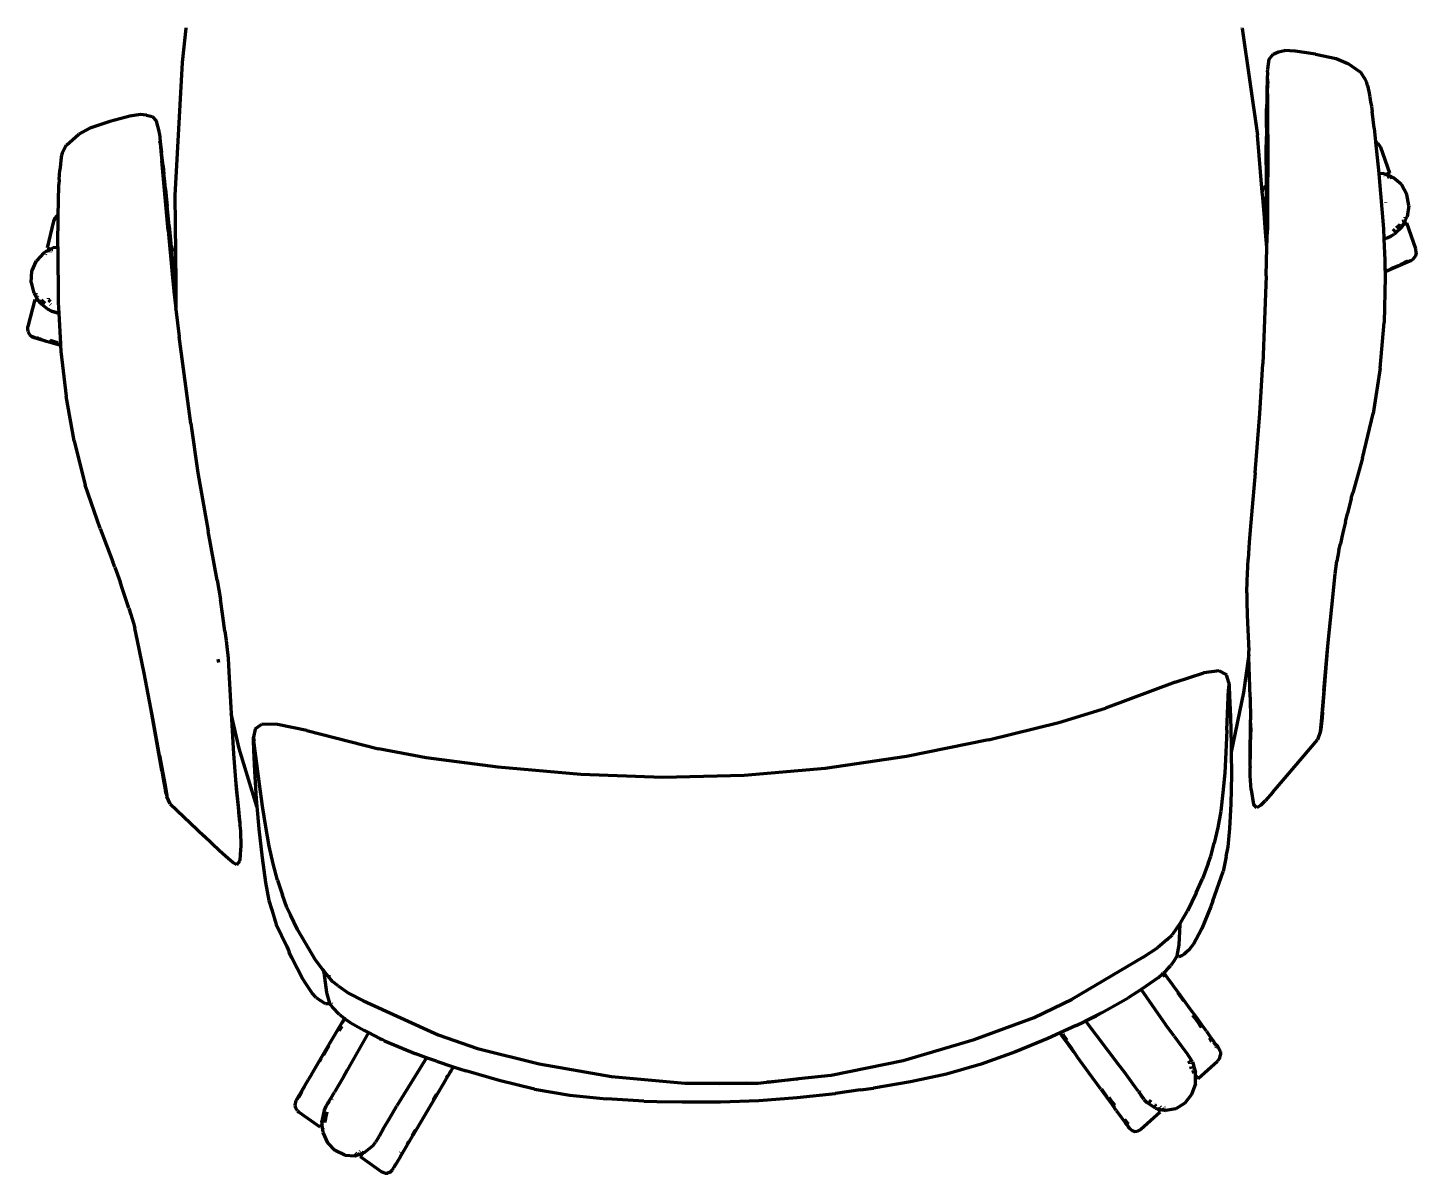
# Model space of a CAD drawing. Header units: millimetres. Extents: x 4307 to 31003, y 2809 to 20009.
# Drawn here: x 9818 to 10451, y 7918 to 8440 of the extents above; entities that cross this region are included whole.
import ezdxf

# ---------------------------------------------------------------- set-up
doc = ezdxf.new("R2010")
doc.units = ezdxf.units.MM
doc.layers.add('ProfileEdges', color=7, linetype='Continuous')

msp = doc.modelspace()

# ---------------------------------------------------------------- linework, layer by layer
at = {"layer": 'ProfileEdges', "lineweight": 211}
for p, q in [((9890.43, 8439.77), (9888.75, 8424.23)), ((9890.47, 8440.11), (9890.45, 8439.92)), ((10371.88, 8440.11), (10371.91, 8439.92)), ((10371.93, 8439.77), (10379.04, 8391.21)), ((10383.62, 8421.19), (10384.35, 8425.81)), ((10384.35, 8425.81), (10386.15, 8428.14)), ((10386.15, 8428.14), (10388.58, 8429.12)), ((10388.58, 8429.12), (10391.24, 8429.71)), ((10396.17, 8429.5), (10391.24, 8429.71)), ((10405.44, 8428.11), (10396.17, 8429.5)), ((10405.44, 8428.11), (10414.82, 8426.06)), ((10414.82, 8426.06), (10420.1, 8423.86)), ((9888.75, 8424.23), (9885.47, 8363.68)), ((10383.57, 8420.02), (10383.46, 8416.5)), ((10383.57, 8420.02), (10383.62, 8421.19)), ((10420.22, 8423.79), (10420.1, 8423.86)), ((10426.1, 8419.66), (10420.22, 8423.79)), ((10428.08, 8416.62), (10426.1, 8419.66)), ((10383.46, 8416.5), (10383.31, 8411.34)), ((10383.59, 8416.63), (10383.61, 8416.42)), ((10383.61, 8416.42), (10383.63, 8414.91)), ((10383.67, 8416.1), (10383.61, 8416.42)), ((10383.61, 8409.94), (10383.63, 8414.91)), ((10428.65, 8415.7), (10428.08, 8416.62)), ((10429.15, 8413.85), (10428.65, 8415.7)), ((10429.15, 8413.85), (10429.73, 8411.02)), ((10383.31, 8411.34), (10383.19, 8405.22)), ((10383.61, 8409.94), (10383.59, 8407.55)), ((10383.59, 8407.55), (10383.63, 8375.68)), ((10429.73, 8411.02), (10430.15, 8408.59)), ((10430.15, 8408.59), (10430.37, 8407.29)), ((10430.37, 8407.29), (10430.53, 8406.39)), ((10430.53, 8406.39), (10430.88, 8404.39)), ((9864.95, 8399.87), (9855.85, 8397.46)), ((9869.84, 8400.63), (9864.95, 8399.87)), ((9872.53, 8400.34), (9869.84, 8400.63)), ((9872.53, 8400.34), (9875.05, 8399.64)), ((9875.05, 8399.64), (9877.05, 8397.52)), ((10383.08, 8398.09), (10383.14, 8401.59)), ((10383.14, 8401.59), (10383.19, 8405.22)), ((10430.88, 8404.39), (10431.26, 8402.02)), ((10432.12, 8394.35), (10431.26, 8402.02)), ((9846.7, 8394.38), (9841.65, 8391.6)), ((9855.85, 8397.46), (9846.7, 8394.38)), ((9878.2, 8393), (9877.05, 8397.52)), ((10383.04, 8394.7), (10382.96, 8386.73)), ((10383.04, 8394.7), (10383.08, 8398.09)), ((10432.12, 8394.35), (10432.78, 8388.2)), ((9836.19, 8386.84), (9841.54, 8391.51)), ((9841.54, 8391.51), (9841.65, 8391.6)), ((9878.35, 8391.84), (9878.2, 8393)), ((9878.35, 8391.84), (9878.78, 8388.35)), ((9878.64, 8388.47), (9878.61, 8387.93)), ((9878.67, 8387.68), (9878.64, 8388.47)), ((9878.67, 8387.68), (9879.03, 8383.82)), ((9878.78, 8388.35), (9879.39, 8383.23)), ((10381.18, 8365.24), (10379.04, 8391.21)), ((10433.69, 8387.73), (10432.78, 8388.2)), ((10432.78, 8388.2), (10434.31, 8373.87)), ((10433.69, 8387.73), (10435.13, 8385.77)), ((9833.78, 8382.01), (9833.45, 8379.78)), ((9834.01, 8382.94), (9833.78, 8382.01)), ((9835.94, 8386.55), (9834.01, 8382.94)), ((9835.94, 8386.55), (9836.19, 8386.84)), ((9879.03, 8383.82), (9879.46, 8379.44)), ((9880.08, 8377.16), (9879.39, 8383.23)), ((10382.92, 8377.69), (10382.96, 8386.73)), ((10435.13, 8385.77), (10439.15, 8373.96)), ((9832.7, 8371.03), (9833.05, 8375.29)), ((9833.24, 8377.76), (9833.05, 8375.29)), ((9833.45, 8379.78), (9833.24, 8377.76)), ((9882.32, 8347.72), (9879.46, 8379.44)), ((9880.08, 8377.16), (9880.45, 8373.55)), ((10382.92, 8377.69), (10382.92, 8368.05)), ((10383.63, 8375.68), (10383.59, 8368.42)), ((9832.38, 8360.9), (9832.54, 8368.63)), ((9832.7, 8371.03), (9832.54, 8368.63)), ((9880.83, 8370.08), (9880.45, 8373.55)), ((9881.18, 8366.71), (9880.83, 8370.08)), ((10382.92, 8368.05), (10382.09, 8367.36)), ((10382.92, 8368.05), (10382.92, 8367.57)), ((10383.25, 8368.28), (10383.51, 8368.39)), ((10383.51, 8368.39), (10383.59, 8368.42)), ((10383.59, 8368.42), (10383.52, 8356.68)), ((10383.66, 8368.49), (10383.59, 8368.42)), ((10383.59, 8368.42), (10383.65, 8368.45)), ((10434.31, 8373.87), (10434.32, 8373.62)), ((10436.5, 8373.65), (10434.32, 8373.62)), ((10434.32, 8373.62), (10436.47, 8348.56)), ((10437.51, 8373.23), (10436.5, 8373.65)), ((10436.6, 8372.87), (10436.65, 8372.87)), ((10436.68, 8372.88), (10436.65, 8372.87)), ((10437.51, 8373.23), (10437.29, 8373.14)), ((10438.7, 8373.73), (10437.51, 8373.23)), ((10439.33, 8372.48), (10437.51, 8373.23)), ((10438.75, 8372.23), (10438.02, 8371.92)), ((10439.15, 8373.96), (10438.7, 8373.73)), ((10439.01, 8372.34), (10439.22, 8372.43)), ((10439.22, 8372.43), (10439.33, 8372.48)), ((10439.33, 8372.48), (10439.63, 8372.6)), ((10439.73, 8372.31), (10439.33, 8372.48)), ((10439.63, 8372.6), (10439.73, 8372.31)), ((10439.73, 8372.31), (10439.86, 8371.96)), ((10440.96, 8371.8), (10439.73, 8372.31)), ((10439.91, 8371.82), (10440.07, 8371.34)), ((10444.61, 8368.66), (10440.96, 8371.8)), ((10447.02, 8364.19), (10444.61, 8368.66)), ((9881.18, 8366.71), (9881.98, 8358.79)), ((9885.47, 8363.68), (9885.71, 8337.61)), ((10381.18, 8365.24), (10381.38, 8366.22)), ((10381.38, 8362.8), (10381.18, 8365.24)), ((10381.38, 8366.22), (10382.09, 8367.36)), ((10381.38, 8362.8), (10382.88, 8358.53)), ((10382.14, 8353.52), (10381.38, 8362.8)), ((10382.92, 8367.57), (10382.88, 8358.53)), ((10447.91, 8359.08), (10447.02, 8364.19)), ((9832.28, 8354.69), (9832.38, 8360.9)), ((9882.84, 8349.8), (9881.98, 8358.79)), ((10382.87, 8357.34), (10382.81, 8353.79)), ((10382.88, 8358.53), (10382.87, 8357.34)), ((10383.2, 8357.61), (10383.52, 8356.68)), ((10383.52, 8356.68), (10383.51, 8354.07)), ((10383.52, 8356.68), (10383.59, 8356.5)), ((10437.55, 8360.42), (10437.48, 8360.61)), ((10447.91, 8359.08), (10447.16, 8353.94)), ((9830.16, 8352.03), (9827.28, 8339.78)), ((9830.59, 8353), (9830.16, 8352.03)), ((9830.59, 8353), (9831.92, 8354.54)), ((9832.28, 8354.69), (9831.92, 8354.54)), ((9832.06, 8340.29), (9832.28, 8354.69)), ((9882.84, 8349.8), (9883.72, 8340.21)), ((10382.14, 8353.52), (10382.81, 8353.79)), ((10382.69, 8346.9), (10382.14, 8353.52)), ((10382.81, 8353.79), (10382.71, 8347.97)), ((10383.38, 8354.01), (10383.51, 8354.07)), ((10383.51, 8354.07), (10383.47, 8347.88)), ((10383.51, 8354.07), (10383.57, 8354.09)), ((10444.87, 8349.38), (10441.42, 8346.08)), ((10442.35, 8348.87), (10442.87, 8349.37)), ((10442.5, 8349.23), (10442.48, 8349.2)), ((10442.87, 8349.37), (10442.5, 8349.23)), ((10442.87, 8349.37), (10442.9, 8349.4)), ((10442.9, 8349.4), (10443.85, 8350.31)), ((10443.16, 8349.47), (10442.9, 8349.4)), ((10443.32, 8349.54), (10443.16, 8349.47)), ((10443.77, 8349.74), (10443.32, 8349.54)), ((10443.77, 8349.74), (10443.92, 8349.83)), ((10443.85, 8350.31), (10444.07, 8350.74)), ((10444.87, 8349.38), (10445.41, 8350.46)), ((10445.53, 8352.03), (10444.97, 8351.79)), ((10445.41, 8350.46), (10446.39, 8352.39)), ((10445.41, 8350.46), (10446.56, 8350.94)), ((10446.15, 8353.75), (10446.21, 8353.55)), ((10446.39, 8352.39), (10446.52, 8352.65)), ((10446.58, 8352.47), (10446.39, 8352.39)), ((10446.52, 8352.65), (10447.16, 8353.94)), ((10446.52, 8352.65), (10446.58, 8352.47)), ((10447.03, 8351.11), (10446.56, 8350.94)), ((10451.15, 8339.34), (10447.03, 8351.11)), ((9882.32, 8347.72), (9884.41, 8326.23)), ((10382.71, 8347.97), (10382.69, 8346.9)), ((10383.26, 8339.91), (10382.69, 8346.9)), ((10383.26, 8339.91), (10383.47, 8347.88)), ((10436.47, 8348.56), (10436.63, 8343.87)), ((10436.63, 8343.87), (10437.31, 8344.13)), ((10437.22, 8344.01), (10436.63, 8343.73)), ((10436.92, 8343.93), (10436.63, 8343.87)), ((10436.63, 8343.87), (10436.63, 8343.73)), ((10436.63, 8343.73), (10436.96, 8334.16)), ((10437.61, 8344.12), (10437.22, 8344.01)), ((10439.77, 8345.07), (10437.61, 8344.12)), ((10438.39, 8344.55), (10439.77, 8345.07)), ((10439.77, 8345.07), (10441.32, 8345.98)), ((10440.82, 8347.41), (10441.73, 8348.28)), ((10441.42, 8346.08), (10441.32, 8345.98)), ((9825.63, 8337.48), (9822.29, 8333.95)), ((9826.81, 8338.12), (9825.63, 8337.48)), ((9826.55, 8337.12), (9826.46, 8336.76)), ((9826.81, 8338.12), (9826.77, 8337.99)), ((9826.88, 8338.43), (9826.81, 8338.12)), ((9827.19, 8338.34), (9826.81, 8338.12)), ((9827.19, 8338.34), (9826.88, 8338.43)), ((9828.93, 8339.29), (9827.19, 8338.34)), ((9827.31, 8338.3), (9827.19, 8338.34)), ((9827.28, 8339.78), (9828.93, 8339.29)), ((9828.55, 8337.93), (9828.61, 8337.91)), ((9829.9, 8339.82), (9828.93, 8339.29)), ((9828.93, 8339.29), (9829.02, 8339.26)), ((9829.51, 8339.12), (9829.85, 8339.02)), ((9832.07, 8340.03), (9829.9, 8339.82)), ((9832.06, 8340.29), (9832.07, 8340.03)), ((9832.07, 8340.03), (9832.22, 8314.86)), ((9884.61, 8339.61), (9883.72, 8340.21)), ((9883.72, 8340.21), (9883.77, 8339.73)), ((9883.77, 8339.73), (9884.63, 8330.74)), ((9884.61, 8339.61), (9885.42, 8338.56)), ((9885.42, 8338.56), (9885.71, 8337.61)), ((9885.71, 8337.61), (9885.73, 8335.16)), ((10382.95, 8327.03), (10383.26, 8339.91)), ((10451.34, 8337.52), (10451.06, 8336.16)), ((10451.34, 8337.52), (10451.15, 8339.34)), ((9820.3, 8329.24), (9822.29, 8333.95)), ((9884.43, 8329.92), (9884.39, 8329.79)), ((9885.73, 8335.16), (9884.63, 8330.74)), ((9884.63, 8330.74), (9884.74, 8329.56)), ((9885.73, 8335.16), (9885.81, 8325.84)), ((10436.96, 8334.16), (10437.44, 8334.37)), ((10436.96, 8334.16), (10437.1, 8329.82)), ((10437.1, 8329.82), (10438, 8330.2)), ((10448.48, 8333.74), (10437.13, 8328.95)), ((10439.9, 8330.43), (10443.23, 8331.84)), ((10444.24, 8332.26), (10445.86, 8332.95)), ((10447.49, 8333.68), (10445.86, 8332.95)), ((10447.49, 8333.68), (10447.47, 8333.96)), ((10447.87, 8334.26), (10448.07, 8333.93)), ((10448.48, 8333.74), (10448.5, 8333.78)), ((10448.84, 8333.89), (10448.5, 8333.78)), ((10449.84, 8334.53), (10448.84, 8333.89)), ((10451.06, 8336.16), (10449.84, 8334.53)), ((9819.87, 8324.06), (9820.3, 8329.24)), ((9819.87, 8324.06), (9821.15, 8319.15)), ((9884.54, 8326.19), (9884.41, 8326.23)), ((9884.41, 8326.23), (9885.01, 8320.08)), ((9884.74, 8329.56), (9885.13, 8326.03)), ((9885.13, 8326.03), (9885.01, 8326.06)), ((9885.13, 8326.03), (9885.75, 8320.26)), ((9885.81, 8325.84), (9885.13, 8326.03)), ((9885.81, 8325.84), (9885.87, 8319.19)), ((10382.95, 8327.03), (10381.34, 8286.95)), ((10437.22, 8326.39), (10436.68, 8305.75)), ((10437.1, 8329.82), (10437.12, 8329.26)), ((10437.12, 8329.26), (10437.64, 8329.48)), ((10437.12, 8329.26), (10437.13, 8328.95)), ((10437.13, 8328.95), (10437.22, 8326.39)), ((9821.15, 8319.15), (9821.88, 8317.95)), ((9821.88, 8317.95), (9821.8, 8317.63)), ((9821.8, 8317.63), (9822.14, 8317.52)), ((9821.96, 8318.28), (9821.88, 8317.95)), ((9821.88, 8317.95), (9822.14, 8317.52)), ((9822.17, 8319.14), (9822.08, 8318.76)), ((9822.14, 8317.52), (9822.23, 8317.5)), ((9822.14, 8317.52), (9823.2, 8315.74)), ((9822.65, 8317.37), (9822.23, 8317.5)), ((9823.11, 8317.23), (9822.95, 8317.28)), ((9885.01, 8320.08), (9885.94, 8312.18)), ((9885.75, 8320.26), (9885.87, 8319.19)), ((9885.87, 8319.19), (9885.94, 8312.18)), ((9821.53, 8316.24), (9818.45, 8304.05)), ((9821.95, 8316.11), (9821.53, 8316.24)), ((9823.2, 8315.74), (9821.95, 8316.11)), ((9823.2, 8315.74), (9823.24, 8315.72)), ((9823.24, 8315.72), (9823.74, 8315.58)), ((9823.24, 8315.72), (9823.75, 8314.89)), ((9823.75, 8314.89), (9827.51, 8311.84)), ((9824.25, 8315.42), (9824.31, 8315.41)), ((9824.33, 8315.39), (9824.25, 8315.42)), ((9824.46, 8316.19), (9824.72, 8315.78)), ((9824.72, 8315.78), (9825.72, 8314.96)), ((9825.25, 8315.13), (9825.18, 8315.14)), ((9825.25, 8315.13), (9825.28, 8315.1)), ((9825.28, 8315.1), (9825.33, 8315.07)), ((9825.44, 8315.04), (9825.33, 8315.07)), ((9825.33, 8315.07), (9825.45, 8315.07)), ((9825.45, 8315.07), (9825.44, 8315.04)), ((9825.45, 8315.07), (9825.72, 8314.96)), ((9825.77, 8314.94), (9825.72, 8314.96)), ((9825.77, 8314.94), (9825.81, 8314.96)), ((9825.8, 8314.94), (9825.77, 8314.94)), ((9825.92, 8314.9), (9825.8, 8314.94)), ((9825.8, 8314.94), (9826.22, 8314.6)), ((9825.92, 8314.9), (9825.81, 8314.96)), ((9825.92, 8314.9), (9826.11, 8314.84)), ((9826.16, 8314.85), (9826.11, 8314.84)), ((9829.25, 8311.02), (9827.51, 8311.84)), ((9827.74, 8316.94), (9827.64, 8316.55)), ((9828.24, 8315.7), (9827.85, 8316.01)), ((9827.93, 8315.8), (9828.24, 8315.7)), ((9828.24, 8315.7), (9828.3, 8315.68)), ((9828.5, 8315.63), (9828.3, 8315.68)), ((9828.8, 8315.27), (9828.3, 8315.68)), ((9828.8, 8315.54), (9828.5, 8315.63)), ((9828.55, 8314.14), (9828.79, 8314.07)), ((9829.25, 8311.02), (9831.3, 8310.34)), ((9831.75, 8310.27), (9829.25, 8311.02)), ((9832.22, 8314.86), (9832.49, 8310.05)), ((9885.94, 8311.95), (9885.94, 8312.18)), ((9885.94, 8311.95), (9887.42, 8299.39)), ((9831.3, 8310.34), (9831.75, 8310.27)), ((9832.49, 8310.05), (9831.75, 8310.27)), ((9832.49, 8310.05), (9833.29, 8296.15)), ((10434.95, 8285.05), (10436.68, 8305.75)), ((9818.37, 8302.97), (9818.45, 8304.05)), ((9818.57, 8301.52), (9818.37, 8302.97)), ((9819.17, 8300.34), (9818.57, 8301.52)), ((9819.17, 8300.34), (9820.19, 8299.42)), ((9822.18, 8298.64), (9820.19, 8299.42)), ((9820.19, 8299.42), (9821.61, 8298.78)), ((9822.18, 8298.64), (9821.61, 8298.78)), ((9822.1, 8299.17), (9821.94, 8298.8)), ((9822.18, 8298.64), (9823.34, 8298.36)), ((9822.69, 8298.46), (9822.18, 8298.64)), ((9822.6, 8298.83), (9822.6, 8298.91)), ((9823.11, 8298.65), (9822.6, 8298.83)), ((9826.86, 8297.21), (9822.69, 8298.46)), ((9825.02, 8297.82), (9823.34, 8298.36)), ((9823.44, 8298.54), (9824.27, 8298.29)), ((9892.66, 8259.7), (9887.42, 8299.39)), ((9826.86, 8297.21), (9825.02, 8297.82)), ((9833.34, 8295.28), (9826.86, 8297.21)), ((9828.18, 8297.12), (9828.11, 8297.14)), ((9831.43, 8296.15), (9828.18, 8297.12)), ((9832.09, 8296.5), (9828.62, 8297.54)), ((9832.31, 8296.44), (9832.75, 8296.31)), ((9832.79, 8296.3), (9832.75, 8296.31)), ((9833.29, 8296.15), (9832.79, 8296.3)), ((9833.29, 8296.15), (9833.34, 8295.28)), ((9833.34, 8295.28), (9833.48, 8292.72)), ((9833.48, 8292.72), (9835.89, 8272.25)), ((10380.1, 8264.36), (10381.34, 8286.95)), ((10434.95, 8285.05), (10431.75, 8264.4)), ((9839.5, 8251.84), (9835.89, 8272.25)), ((10377.92, 8237.31), (10380.1, 8264.36)), ((10426.84, 8243.95), (10431.75, 8264.4)), ((9892.66, 8259.7), (9895.96, 8237.35)), ((9839.5, 8251.84), (9844.56, 8231.66)), ((10426.84, 8243.95), (10422.37, 8228.21)), ((9895.96, 8237.35), (9900.58, 8210.69)), ((10377.92, 8237.31), (10375.91, 8214.67)), ((9851.31, 8211.85), (9844.56, 8231.66)), ((10421.72, 8225.66), (10419.99, 8218.76)), ((10421.72, 8225.66), (10422.37, 8228.21)), ((10419.07, 8214.95), (10419.99, 8218.76)), ((9851.31, 8211.85), (9857.18, 8196.69)), ((9904.64, 8188.39), (9900.58, 8210.69)), ((10375.91, 8214.67), (10375.15, 8205.74)), ((10418.22, 8211.37), (10417.45, 8208.03)), ((10419.07, 8214.95), (10418.22, 8211.37)), ((10375.15, 8205.74), (10374.7, 8197.97)), ((10416.13, 8202.04), (10416.75, 8204.92)), ((10417.45, 8208.03), (10416.75, 8204.92)), ((10374.4, 8191.19), (10374.7, 8197.97)), ((10414.26, 8198.74), (10414.25, 8198.68)), ((10414.44, 8191.23), (10415.12, 8197)), ((10415.59, 8199.4), (10415.12, 8197)), ((10416.13, 8202.04), (10415.59, 8199.4)), ((9858.07, 8194.22), (9857.18, 8196.69)), ((9858.07, 8194.22), (9860.42, 8187.56)), ((10374.3, 8188.17), (10374.4, 8191.19)), ((10412.85, 8176.23), (10414.44, 8191.23)), ((9861.68, 8183.86), (9860.42, 8187.56)), ((9904.64, 8188.39), (9906.21, 8179.59)), ((10374.15, 8182.66), (10374.3, 8188.17)), ((9863.39, 8178.75), (9861.68, 8183.86)), ((9864.42, 8175.62), (9863.39, 8178.75)), ((9907.36, 8171.9), (9906.21, 8179.59)), ((10374.15, 8182.66), (10374.09, 8178.68)), ((10374.09, 8178.68), (10374.31, 8172.45)), ((9864.42, 8175.62), (9865.34, 8172.71)), ((9865.34, 8172.71), (9866.55, 8168.78)), ((9908.28, 8165.19), (9907.36, 8171.9)), ((10374.31, 8172.45), (10374.99, 8156.22)), ((10411.22, 8160.03), (10412.85, 8176.23)), ((9866.55, 8168.78), (9867.24, 8166.44)), ((9868.43, 8160.78), (9867.24, 8166.44)), ((9871.38, 8146.04), (9868.43, 8160.78)), ((9908.28, 8165.19), (9908.82, 8160.8)), ((9908.82, 8160.8), (9909.13, 8158.18)), ((10408.89, 8131.08), (10411.22, 8160.03)), ((10410.91, 8156.89), (10411.22, 8160.03)), ((9909.13, 8158.18), (9909.72, 8152.78)), ((9909.72, 8152.78), (9910.07, 8146.55)), ((10372.8, 8137.21), (10375.08, 8153.45)), ((10375.08, 8153.45), (10374.99, 8156.22)), ((10375.08, 8153.45), (10375.22, 8154.44)), ((10375.7, 8135.07), (10375.08, 8153.45)), ((10409.18, 8138.11), (10410.91, 8156.89)), ((9905.53, 8150.92), (9905.21, 8152.3)), ((9910.07, 8146.55), (9910.87, 8130.33)), ((10361.53, 8147.08), (10354.44, 8146.18)), ((10364.71, 8145.34), (10361.53, 8147.08)), ((9874.48, 8130.1), (9871.38, 8146.04)), ((10341.47, 8141.92), (10309.67, 8130.05)), ((10341.47, 8141.92), (10354.44, 8146.18)), ((10364.8, 8145.18), (10364.71, 8145.34)), ((10365.93, 8141.66), (10364.8, 8145.18)), ((10365.93, 8141.66), (10365.79, 8138.68)), ((10366.02, 8141.47), (10365.93, 8141.66)), ((10366.17, 8140.14), (10366.02, 8141.47)), ((10366.43, 8135.68), (10366.17, 8140.14)), ((10365.06, 8120.01), (10365.79, 8138.68)), ((10366.85, 8126.13), (10366.43, 8135.68)), ((10367.2, 8109.96), (10372.8, 8137.21)), ((10375.7, 8135.07), (10375.85, 8124.74)), ((10409.18, 8138.11), (10407.97, 8124.17)), ((9875.08, 8127.01), (9874.48, 8130.1)), ((9879.43, 8101.56), (9874.48, 8130.1)), ((9910.87, 8130.33), (9911.03, 8127.56)), ((9914.77, 8111.66), (9911.03, 8127.56)), ((9911.03, 8127.56), (9912.09, 8109.22)), ((10288.42, 8123.49), (10309.67, 8130.05)), ((10408.67, 8128.21), (10408.41, 8125.65)), ((10408.67, 8128.21), (10408.89, 8131.08)), ((9878.5, 8108.52), (9875.08, 8127.01)), ((9922.08, 8120.66), (9925.09, 8122.74)), ((9932.23, 8122.63), (9925.09, 8122.74)), ((9945.52, 8119.84), (9932.23, 8122.63)), ((10256.29, 8115.59), (10288.42, 8123.49)), ((10367.19, 8113.47), (10366.85, 8126.13)), ((10375.62, 8108.24), (10375.83, 8123.2)), ((10375.83, 8123.2), (10375.85, 8124.74)), ((10375.83, 8123.2), (10375.87, 8119.24)), ((10407.97, 8124.17), (10407.57, 8119.33)), ((10407.96, 8121.61), (10407.8, 8120.29)), ((10408.41, 8125.65), (10407.96, 8121.61)), ((9921.14, 8116.66), (9921.1, 8115.32)), ((9921.1, 8115.32), (9921.25, 8110.85)), ((9921.21, 8116.86), (9921.14, 8116.66)), ((9922.01, 8120.48), (9921.21, 8116.86)), ((9921.7, 8115.14), (9921.21, 8116.86)), ((9921.62, 8113.91), (9921.21, 8116.86)), ((9922.08, 8120.66), (9922.01, 8120.48)), ((9945.52, 8119.84), (9978.24, 8111.57)), ((10256.29, 8115.59), (10218.93, 8108.07)), ((10365.06, 8120.01), (10364.61, 8109.92)), ((10375.69, 8104.79), (10375.87, 8119.24)), ((10392.38, 8099.2), (10406.41, 8115.53)), ((10407.61, 8119.04), (10406.41, 8115.53)), ((10407.8, 8120.29), (10407.61, 8119.04)), ((9878.5, 8108.52), (9880.97, 8094.77)), ((9912.09, 8109.22), (9913.04, 8097.39)), ((9922.82, 8085.18), (9914.77, 8111.66)), ((9921.25, 8110.85), (9921.71, 8101.3)), ((9924.04, 8095.42), (9921.62, 8113.91)), ((9999.98, 8107.4), (9978.24, 8111.57)), ((10364.61, 8109.92), (10364.03, 8100.36)), ((10367.2, 8109.96), (10367.19, 8113.47)), ((10367.24, 8099.72), (10367.2, 8109.96)), ((10032.66, 8103.12), (9999.98, 8107.4)), ((10070.52, 8099.79), (10032.66, 8103.12)), ((10181.88, 8102.61), (10144.93, 8099.37)), ((10218.93, 8108.07), (10181.88, 8102.61)), ((10375.62, 8108.24), (10375.62, 8106.74)), ((10375.69, 8104.79), (10375.62, 8106.74)), ((10375.64, 8099.72), (10375.66, 8102.05)), ((10375.66, 8102.17), (10375.67, 8102.78)), ((10375.66, 8102.05), (10375.66, 8102.17)), ((10375.67, 8103.52), (10375.69, 8104.36)), ((10375.67, 8103.52), (10375.67, 8102.92)), ((10375.67, 8102.78), (10375.67, 8102.92)), ((10375.69, 8104.36), (10375.69, 8104.79)), ((9879.43, 8101.56), (9879.91, 8098.72)), ((9879.91, 8098.72), (9880.4, 8096.2)), ((9880.4, 8096.2), (9881.21, 8092.23)), ((9913.04, 8097.39), (9913.35, 8093.44)), ((9913.04, 8097.39), (9914.6, 8082.52)), ((9921.71, 8101.3), (9922.52, 8088.67)), ((10107.88, 8098.49), (10070.52, 8099.79)), ((10144.93, 8099.37), (10107.88, 8098.49)), ((10364.03, 8100.36), (10363.24, 8091.42)), ((10366.99, 8086.42), (10367.24, 8099.72)), ((10375.66, 8099.36), (10375.64, 8099.72)), ((10375.66, 8099.16), (10375.66, 8099.36)), ((10376.14, 8092.87), (10375.66, 8099.16)), ((10385.93, 8091.73), (10392.38, 8099.2)), ((9880.97, 8094.77), (9881.81, 8090.01)), ((9881.49, 8090.93), (9881.21, 8092.23)), ((9881.49, 8090.93), (9881.8, 8089.72)), ((9883.31, 8086.36), (9881.8, 8089.72)), ((9913.35, 8093.44), (9914.85, 8079.09)), ((9925.41, 8085.43), (9924.04, 8095.42)), ((10363.24, 8091.42), (10362.19, 8083.15)), ((10376.14, 8092.87), (10377.17, 8086.1)), ((10385.93, 8091.73), (10382.42, 8087.78)), ((9883.31, 8086.36), (9898.75, 8071.67)), ((9922.52, 8088.67), (9922.82, 8085.18)), ((9922.82, 8085.18), (9923.72, 8074.98)), ((9926.86, 8075.97), (9925.41, 8085.43)), ((10362.19, 8083.15), (10360.83, 8075.62)), ((10366.4, 8075.14), (10366.99, 8086.42)), ((10378.66, 8084.62), (10377.17, 8086.1)), ((10380.43, 8085.88), (10378.66, 8084.62)), ((10380.43, 8085.88), (10382.42, 8087.78)), ((9914.74, 8081.04), (9914.6, 8082.52)), ((9915, 8077.92), (9914.74, 8081.04)), ((9914.85, 8079.09), (9914.85, 8079.04)), ((9914.85, 8079.04), (9915, 8077.92)), ((9914.91, 8076.87), (9915.09, 8076.59)), ((9915, 8077.92), (9915.05, 8077.23)), ((9915.05, 8077.23), (9915.07, 8077.1)), ((9915.07, 8077.1), (9915.09, 8076.59)), ((9905.85, 8064.95), (9898.75, 8071.67)), ((9915.09, 8076.59), (9915.32, 8074.14)), ((9915.32, 8074.14), (9915.36, 8074.05)), ((9915.36, 8074.05), (9915.49, 8067.18)), ((9923.72, 8074.98), (9925.18, 8061.78)), ((9928.45, 8067.17), (9926.86, 8075.97)), ((10360.83, 8075.62), (10359.23, 8068.52)), ((10365.61, 8066.82), (10366.4, 8075.14)), ((9909.67, 8061.57), (9905.85, 8064.95)), ((9915.39, 8065.69), (9915.07, 8060.77)), ((9915.46, 8066.88), (9915.39, 8065.69)), ((9915.49, 8067.18), (9915.46, 8066.88)), ((9930.25, 8059.06), (9928.45, 8067.17)), ((10357.78, 8062.61), (10359.23, 8068.52)), ((10364.73, 8062.39), (10365.61, 8066.82)), ((9911.84, 8059.75), (9909.67, 8061.57)), ((9913.75, 8058.7), (9911.84, 8059.75)), ((9913.75, 8058.7), (9915.08, 8060.33)), ((9915.08, 8060.33), (9915.07, 8060.77)), ((9925.18, 8061.78), (9926.78, 8050.62)), ((9932.29, 8051.72), (9930.25, 8059.06)), ((10356.5, 8059.17), (10353.93, 8052.24)), ((10356.5, 8059.17), (10357.78, 8062.61)), ((10364.73, 8062.39), (10363.28, 8055.58)), ((9932.29, 8051.72), (9934.53, 8044.83)), ((10351, 8045.89), (10353.93, 8052.24)), ((10358.59, 8042.29), (10363.28, 8055.58)), ((9926.78, 8050.62), (9928.33, 8042.43)), ((10351, 8045.89), (10347.07, 8037.61)), ((9928.33, 8042.43), (9929.61, 8038.12)), ((9936.5, 8039.12), (9934.53, 8044.83)), ((9936.5, 8039.12), (9938.09, 8035.83)), ((10357.69, 8039.61), (10353.6, 8029.65)), ((10358.59, 8042.29), (10357.69, 8039.61)), ((9929.61, 8038.12), (9931.67, 8031.51)), ((9941.28, 8029.23), (9938.09, 8035.83)), ((10344.05, 8032.55), (10343.71, 8032.05)), ((10344.05, 8032.55), (10347.07, 8037.61)), ((9936.4, 8021.37), (9931.67, 8031.51)), ((9944.77, 8023.23), (9941.28, 8029.23)), ((10337.78, 8024.61), (10340.12, 8026.74)), ((10343.71, 8032.05), (10340.12, 8026.74)), ((10343.3, 8022.19), (10343.71, 8031.37)), ((10343.71, 8031.37), (10343.71, 8032.05)), ((10352.28, 8027), (10349.81, 8022.51)), ((10352.28, 8027), (10353.6, 8029.65)), ((9936.4, 8021.37), (9937.34, 8019.25)), ((9949.43, 8015.43), (9944.77, 8023.23)), ((10326.85, 8016.5), (10333.34, 8020.75)), ((10337.78, 8024.61), (10333.34, 8020.75)), ((10342.39, 8017.1), (10343.3, 8022.19)), ((10346.63, 8018.97), (10348.19, 8020.34)), ((10348.19, 8020.34), (10349.81, 8022.51)), ((9937.34, 8019.25), (9937.54, 8018.81)), ((9938.68, 8016.24), (9937.54, 8018.81)), ((9943.66, 8006.78), (9938.68, 8016.24)), ((9952.9, 8010.74), (9949.43, 8015.43)), ((10326.85, 8016.5), (10294.5, 7997.34)), ((10341.19, 8015.13), (10339.44, 8012.77)), ((10341.19, 8015.13), (10342.23, 8016.87)), ((10342.23, 8016.87), (10342.19, 8016.88)), ((10342.23, 8016.87), (10342.39, 8017.1)), ((10342.25, 8016.87), (10342.23, 8016.87)), ((10342.6, 8016.83), (10342.25, 8016.87)), ((10343.15, 8016.71), (10342.6, 8016.83)), ((10344.31, 8017.09), (10343.15, 8016.71)), ((10344.31, 8017.09), (10345.68, 8018.08)), ((10345.68, 8018.08), (10346.63, 8018.97)), ((9953.27, 8010.35), (9952.9, 8010.74)), ((9953.27, 8010.35), (9953.26, 8010.46)), ((9953.28, 8010.28), (9953.27, 8010.35)), ((9953.35, 8009.6), (9953.28, 8010.28)), ((9957.34, 8005.39), (9953.28, 8010.28)), ((9953.35, 8009.6), (9954.58, 8000.51)), ((9955.78, 8007.77), (9955.72, 8008.37)), ((10333.84, 8007.36), (10327.99, 8003.14)), ((10333.84, 8007.36), (10335.67, 8008.96)), ((10335.67, 8008.96), (10336.05, 8009.3)), ((10335.67, 8008.96), (10336.56, 8007.74)), ((10336.05, 8009.3), (10336.24, 8009.49)), ((10337.21, 8007.71), (10336.05, 8009.3)), ((10336.24, 8009.49), (10336.37, 8009.57)), ((10336.24, 8009.49), (10337.82, 8007.34)), ((10338.31, 8011.55), (10336.37, 8009.57)), ((10337.82, 8007.34), (10340.38, 8003.72)), ((10338.31, 8011.55), (10339.44, 8012.77)), ((9945.22, 8004.29), (9943.66, 8006.78)), ((9948.08, 8000.1), (9945.22, 8004.29)), ((9959.86, 8003.54), (9957.34, 8005.39)), ((9959.86, 8003.54), (9964.63, 8000.19)), ((10325.92, 8001.81), (10319.97, 7997.97)), ((10327.99, 8003.14), (10325.92, 8001.81)), ((10325.92, 8001.81), (10337.11, 7985.85)), ((10342.92, 8000.34), (10340.38, 8003.72)), ((9949.89, 7998.13), (9948.08, 8000.1)), ((9949.89, 7998.13), (9951.57, 7996.94)), ((9954.04, 7995.33), (9951.57, 7996.94)), ((9955.77, 7995.25), (9954.04, 7995.33)), ((9954.58, 8000.51), (9954.7, 7999.92)), ((9954.7, 7999.92), (9955.96, 7995.54)), ((9956.11, 7995.34), (9955.77, 7995.25)), ((9956.11, 7995.34), (9955.96, 7995.54)), ((9956.18, 7995.34), (9956.11, 7995.34)), ((9957.33, 7993.72), (9956.11, 7995.34)), ((9957.07, 7995.21), (9956.93, 7995.23)), ((9964.63, 8000.19), (9971.47, 7996.68)), ((9971.47, 7996.68), (10005.4, 7981.22)), ((10277.1, 7989.06), (10294.5, 7997.34)), ((10305.37, 7989.76), (10318.98, 7997.35)), ((10318.98, 7997.35), (10319.97, 7997.97)), ((10345.42, 7996.44), (10342.59, 8000.33)), ((10342.92, 8000.34), (10348.34, 7992.9)), ((9954.59, 7974.81), (9962.76, 7988.66)), ((9960.52, 7990.48), (9957.33, 7993.72)), ((9960.52, 7990.48), (9962.63, 7988.73)), ((9961.92, 7986.71), (9962.97, 7988.49)), ((9962.63, 7988.73), (9962.76, 7988.66)), ((9962.76, 7988.66), (9962.97, 7988.49)), ((9962.97, 7988.49), (9965.35, 7986.81)), ((10249.88, 7979.02), (10277.1, 7989.06)), ((10300.63, 7987.53), (10308.1, 7991.39)), ((10300.63, 7987.53), (10305.37, 7989.76)), ((10348.34, 7992.9), (10350.8, 7989.44)), ((10349.39, 7990.14), (10350.13, 7989.13)), ((10350.22, 7989.01), (10350.13, 7989.13)), ((10350.22, 7989.01), (10352.48, 7985.91)), ((10350.8, 7989.44), (10353.44, 7985.9)), ((9959.7, 7982.95), (9960.37, 7984.07)), ((9961.51, 7985.03), (9960.27, 7982.93)), ((9960.37, 7984.07), (9960.49, 7984.28)), ((9973.73, 7982.17), (9964.05, 7965.05)), ((9965.35, 7986.81), (9970.52, 7983.85)), ((9970.52, 7983.85), (9970.55, 7983.84)), ((9970.55, 7983.84), (9971.55, 7983.26)), ((9973.73, 7982.17), (9971.55, 7983.26)), ((9978.93, 7979.56), (9973.73, 7982.17)), ((10289, 7982.04), (10283.38, 7979.48)), ((10289.03, 7982.05), (10289, 7982.04)), ((10289, 7982.04), (10289.55, 7981.12)), ((10296.37, 7985.39), (10289.03, 7982.05)), ((10289.03, 7982.05), (10289.55, 7981.12)), ((10296.37, 7985.39), (10299.81, 7987.15)), ((10299.81, 7987.15), (10300.63, 7987.53)), ((10316.1, 7967.1), (10300.63, 7987.53)), ((10341.02, 7980.48), (10337.11, 7985.85)), ((10352.61, 7985.73), (10352.48, 7985.91)), ((10353.3, 7984.79), (10352.61, 7985.73)), ((10353.3, 7984.79), (10353.32, 7984.75)), ((10353.45, 7984.57), (10353.32, 7984.75)), ((10355.67, 7982.84), (10353.44, 7985.9)), ((10355.67, 7982.84), (10357.3, 7980.57)), ((9955.68, 7976.12), (9953.18, 7971.88)), ((9978.93, 7979.56), (9980, 7979.01)), ((9981.05, 7978.5), (9980, 7979.01)), ((9981.05, 7978.5), (9995.27, 7972.47)), ((10005.4, 7981.22), (10023.47, 7974.92)), ((10217.49, 7969.51), (10249.88, 7979.02)), ((10283.38, 7979.48), (10268.7, 7973.42)), ((10289.55, 7981.12), (10289.69, 7981.18)), ((10289.55, 7981.12), (10289.78, 7980.8)), ((10289.83, 7980.77), (10289.78, 7980.8)), ((10289.83, 7980.77), (10290.1, 7980.32)), ((10290.05, 7981.35), (10290.24, 7981.44)), ((10290.1, 7980.32), (10292.81, 7976.6)), ((10290.24, 7981.44), (10290.47, 7981.12)), ((10290.5, 7981.08), (10290.29, 7980.92)), ((10290.5, 7981.08), (10290.47, 7981.12)), ((10292.16, 7978.8), (10290.5, 7981.08)), ((10291.79, 7978.45), (10294.43, 7974.84)), ((10292.81, 7976.6), (10294.57, 7974.27)), ((10295.2, 7973.32), (10292.81, 7976.6)), ((10341.02, 7980.48), (10343.89, 7976.57)), ((10343.89, 7976.57), (10347.11, 7972.35)), ((10357.92, 7978.45), (10357.1, 7979.57)), ((10358.72, 7978.51), (10357.3, 7980.57)), ((10358.11, 7978.18), (10357.92, 7978.45)), ((10359.89, 7976.96), (10358.72, 7978.51)), ((10359.77, 7976.76), (10359.13, 7977.64)), ((10360.19, 7976.11), (10359.77, 7976.76)), ((10359.89, 7976.96), (10360.32, 7976.48)), ((10360.19, 7976.11), (10359.92, 7975.7)), ((10360.17, 7975.36), (10359.94, 7975.67)), ((10360.81, 7975.71), (10360.17, 7975.36)), ((10360.32, 7976.48), (10360.68, 7975.95)), ((10360.68, 7975.95), (10361.02, 7975.51)), ((10360.81, 7975.71), (10361.02, 7975.51)), ((10361.02, 7975.51), (10361.26, 7975.18)), ((9949.89, 7966.73), (9954.59, 7974.81)), ((9951.5, 7969.03), (9952.33, 7970.44)), ((10000.16, 7970.72), (9986.66, 7948.73)), ((10000.16, 7970.72), (9995.27, 7972.47)), ((10000.21, 7970.8), (10000.16, 7970.72)), ((10004.63, 7969.11), (10000.16, 7970.72)), ((10004.63, 7969.11), (10012.29, 7966.59)), ((10023.47, 7974.92), (10051.46, 7967.96)), ((10184.58, 7962.79), (10217.49, 7969.51)), ((10268.7, 7973.42), (10253.05, 7967.82)), ((10294.57, 7974.27), (10296.84, 7971.15)), ((10302.07, 7963.9), (10296.84, 7971.15)), ((10348.33, 7970.57), (10347.11, 7972.35)), ((10348.1, 7968.23), (10347.6, 7969.11)), ((10349.31, 7968.78), (10348.33, 7970.57)), ((10351.87, 7961.31), (10360.78, 7969.19)), ((10361.77, 7970.66), (10360.78, 7969.19)), ((10361.26, 7975.18), (10362.05, 7973.36)), ((10361.77, 7970.66), (10362.15, 7971.98)), ((10362.05, 7973.36), (10362.15, 7971.98)), ((9947.69, 7963.01), (9946.25, 7960.67)), ((9947.69, 7963.01), (9949.89, 7966.73)), ((9964.05, 7965.05), (9962.14, 7961.79)), ((10010.32, 7963.07), (10009, 7960.91)), ((10010.32, 7963.07), (10011.33, 7964.77)), ((10010.32, 7963.07), (10010.95, 7964.24)), ((10011.33, 7964.77), (10010.95, 7964.24)), ((10011.33, 7964.77), (10011.94, 7965.81)), ((10011.75, 7965.6), (10011.5, 7965.7)), ((10011.93, 7965.96), (10011.75, 7965.6)), ((10011.94, 7965.81), (10012.29, 7966.59)), ((10012.29, 7966.59), (10018.09, 7964.69)), ((10033.24, 7960.29), (10018.09, 7964.69)), ((10051.46, 7967.96), (10084.54, 7962.1)), ((10169.83, 7961.19), (10184.58, 7962.79)), ((10237.15, 7963.3), (10220.81, 7959.68)), ((10253.05, 7967.82), (10237.15, 7963.3)), ((10307.5, 7956.46), (10302.07, 7963.9)), ((10318.31, 7964.1), (10316.1, 7967.1)), ((10322.86, 7957.81), (10318.31, 7964.1)), ((10348.18, 7967.97), (10348.1, 7968.23)), ((10348.88, 7965.71), (10348.57, 7966.71)), ((10349.31, 7968.78), (10350.78, 7964.01)), ((10349.35, 7964.76), (10349.41, 7964.65)), ((10349.44, 7964.59), (10349.41, 7964.65)), ((10349.45, 7964.63), (10349.41, 7964.65)), ((10349.42, 7964.62), (10349.44, 7964.59)), ((10349.44, 7964.59), (10349.63, 7964.33)), ((10349.63, 7964.33), (10350, 7963.82)), ((10349.99, 7963.84), (10349.63, 7964.33)), ((10350.61, 7962.99), (10350.72, 7962.83)), ((10350.72, 7962.83), (10350.78, 7964.01)), ((10350.76, 7962.78), (10350.72, 7962.83)), ((10350.72, 7960.57), (10350.76, 7962.78)), ((10351.59, 7961.69), (10350.76, 7962.78)), ((9942.82, 7954.84), (9945.85, 7959.98)), ((9944.54, 7957.58), (9943.16, 7955.33)), ((9944.54, 7957.58), (9945.85, 7959.98)), ((9946.25, 7960.67), (9945.85, 7959.98)), ((9962.14, 7961.79), (9958.15, 7955.06)), ((10008.96, 7960.77), (9993.89, 7935.21)), ((10009, 7960.91), (10008.96, 7960.77)), ((10009.22, 7961.73), (10009.72, 7962.57)), ((10049.32, 7956.46), (10033.24, 7960.29)), ((10049.32, 7956.46), (10065.56, 7953.73)), ((10084.54, 7962.1), (10117.9, 7959.07)), ((10117.9, 7959.07), (10132.68, 7959.13)), ((10132.68, 7959.13), (10146.15, 7959.18)), ((10132.68, 7959.13), (10133.73, 7959.02)), ((10137.62, 7958.94), (10133.73, 7959.02)), ((10146.15, 7959.18), (10137.62, 7958.94)), ((10146.15, 7959.18), (10151.32, 7959.2)), ((10151.32, 7959.2), (10155.29, 7959.62)), ((10155.86, 7959.65), (10155.29, 7959.62)), ((10155.86, 7959.65), (10169.83, 7961.19)), ((10164.97, 7960.51), (10155.86, 7959.65)), ((10168.84, 7960.98), (10164.97, 7960.51)), ((10168.84, 7960.98), (10169.83, 7961.19)), ((10198.05, 7956.03), (10203.85, 7956.79)), ((10203.88, 7956.83), (10203.85, 7956.79)), ((10220.81, 7959.68), (10203.88, 7956.83)), ((10307.5, 7956.46), (10310.03, 7953.07)), ((10307.79, 7956.51), (10310.5, 7952.8)), ((10324.77, 7955.36), (10322.86, 7957.81)), ((10350.69, 7958.8), (10348.89, 7953.98)), ((10350.72, 7960.27), (10350.51, 7960.08)), ((10350.53, 7960.83), (10350.72, 7960.57)), ((10350.69, 7958.8), (10350.72, 7960.27)), ((10350.85, 7960.39), (10350.72, 7960.57)), ((10350.72, 7960.27), (10350.72, 7960.57)), ((10350.85, 7960.39), (10350.72, 7960.27)), ((10351.59, 7961.69), (10351.87, 7961.31)), ((9940.32, 7949.14), (9940.75, 7951.24)), ((9940.75, 7951.24), (9941.34, 7952.28)), ((9941.34, 7952.28), (9941.49, 7952.58)), ((9941.34, 7952.28), (9941.49, 7952.23)), ((9941.49, 7952.23), (9941.38, 7952.03)), ((9942.19, 7953.62), (9941.49, 7952.23)), ((9941.49, 7952.58), (9941.54, 7952.62)), ((9941.49, 7952.23), (9941.97, 7952.07)), ((9941.54, 7952.62), (9942.19, 7953.62)), ((9941.54, 7952.62), (9941.81, 7953.14)), ((9942.6, 7954.41), (9941.81, 7953.14)), ((9942.33, 7953.47), (9941.97, 7952.79)), ((9941.97, 7952.79), (9942.13, 7952.58)), ((9942.19, 7953.62), (9942.24, 7953.69)), ((9942.6, 7954.41), (9942.24, 7953.69)), ((9943.33, 7955.18), (9942.33, 7953.47)), ((9942.82, 7954.84), (9942.6, 7954.41)), ((9943.16, 7955.33), (9942.82, 7954.84)), ((9955.74, 7950.68), (9954.31, 7948.6)), ((9954.69, 7949.25), (9955.52, 7950.55)), ((9956.29, 7951.8), (9955.52, 7950.55)), ((9955.52, 7950.55), (9955.74, 7950.68)), ((9955.74, 7950.68), (9955.77, 7950.74)), ((9956.29, 7951.8), (9956.75, 7952.52)), ((9956.75, 7952.52), (9958.15, 7955.06)), ((9956.93, 7951.68), (9957.02, 7951.76)), ((9957.13, 7951.95), (9957.03, 7951.86)), ((10003.19, 7951.5), (10004.73, 7954.11)), ((10065.56, 7953.73), (10082.14, 7951.95)), ((10099.24, 7951), (10082.14, 7951.95)), ((10099.24, 7951), (10099.27, 7950.96)), ((10099.27, 7950.96), (10105.11, 7950.85)), ((10105.11, 7950.85), (10116.7, 7950.63)), ((10105.11, 7950.85), (10116.69, 7950.56)), ((10116.69, 7950.56), (10134.18, 7950.61)), ((10134.18, 7950.61), (10151.68, 7951.25)), ((10151.68, 7951.25), (10169.15, 7952.56)), ((10169.15, 7952.56), (10186.56, 7954.45)), ((10198.05, 7956.03), (10186.56, 7954.45)), ((10312.45, 7949.82), (10310.03, 7953.07)), ((10311.2, 7952.7), (10312.79, 7950.51)), ((10312.79, 7950.51), (10312.92, 7950.33)), ((10312.92, 7950.33), (10313.64, 7949.35)), ((10324.77, 7955.36), (10325.09, 7954.86)), ((10325.27, 7954.54), (10325.09, 7954.86)), ((10325.74, 7953.71), (10325.27, 7954.54)), ((10327.25, 7951.84), (10325.27, 7954.54)), ((10325.35, 7955.54), (10325.29, 7955.71)), ((10327.22, 7951.74), (10325.74, 7953.71)), ((10327.22, 7951.74), (10328.48, 7950.38)), ((10328.6, 7950.31), (10328.48, 7950.38)), ((10332.5, 7947.7), (10328.6, 7950.31)), ((10329.49, 7951.4), (10330.58, 7950.67)), ((10348.89, 7953.98), (10345.9, 7950.02)), ((9940.58, 7947.81), (9940.32, 7949.14)), ((9941.31, 7946.58), (9940.58, 7947.81)), ((9941.31, 7946.58), (9942.01, 7945.84)), ((9951.65, 7939.02), (9942.01, 7945.84)), ((9953.49, 7946.85), (9952.43, 7941.79)), ((9954.27, 7948.6), (9953.49, 7946.85)), ((9954.68, 7946.1), (9954.05, 7943.11)), ((9954.69, 7949.25), (9954.27, 7948.6)), ((9954.69, 7949.25), (9954.31, 7948.6)), ((9983.25, 7942.96), (9986.66, 7948.73)), ((10313.7, 7947.99), (10312.45, 7949.82)), ((10313.97, 7948.03), (10313, 7949.37)), ((10313.64, 7949.35), (10313.85, 7949.06)), ((10314.61, 7946.75), (10313.7, 7947.99)), ((10313.89, 7949), (10313.85, 7949.06)), ((10314.61, 7946.75), (10314.73, 7946.58)), ((10314.83, 7946.4), (10314.73, 7946.58)), ((10317.04, 7943.45), (10314.83, 7946.4)), ((10334.65, 7945.96), (10325.81, 7937.99)), ((10332.24, 7949.33), (10332.26, 7949.3)), ((10332.82, 7948.53), (10332.26, 7949.3)), ((10332.5, 7947.7), (10333.59, 7947.46)), ((10333.39, 7947.74), (10333.56, 7947.52)), ((10333.59, 7947.46), (10333.56, 7947.52)), ((10333.62, 7947.43), (10333.59, 7947.46)), ((10333.97, 7946.92), (10333.62, 7947.43)), ((10333.62, 7947.43), (10335.56, 7947.04)), ((10333.97, 7946.92), (10334.37, 7946.4)), ((10334.65, 7945.96), (10334.37, 7946.4)), ((10334.6, 7948.36), (10334.56, 7948.4)), ((10334.6, 7948.36), (10334.6, 7948.4)), ((10334.84, 7948.03), (10334.6, 7948.36)), ((10335.15, 7947.59), (10335.41, 7947.24)), ((10335.56, 7947.04), (10335.41, 7947.24)), ((10335.69, 7946.86), (10335.56, 7947.04)), ((10335.56, 7947.04), (10335.82, 7946.98)), ((10335.82, 7946.98), (10335.69, 7946.86)), ((10336.39, 7947.48), (10335.82, 7946.98)), ((10335.82, 7946.98), (10337.13, 7946.7)), ((10336.91, 7947.94), (10336.79, 7947.84)), ((10341.78, 7947.5), (10337.13, 7946.7)), ((10345.9, 7950.02), (10341.78, 7947.5)), ((9951.65, 7939.02), (9952.17, 7939.93)), ((9952.57, 7940.57), (9952.17, 7939.93)), ((9952.6, 7940.62), (9952.43, 7941.79)), ((9952.57, 7940.57), (9952.6, 7940.62)), ((9952.8, 7938.37), (9952.57, 7940.57)), ((9952.69, 7940.77), (9952.6, 7940.62)), ((9952.8, 7938.37), (9952.69, 7938.18)), ((9952.69, 7938.18), (9952.84, 7938.08)), ((9952.84, 7938.08), (9952.8, 7938.37)), ((9953, 7936.62), (9952.84, 7938.08)), ((9952.92, 7938.56), (9952.87, 7938.48)), ((9952.93, 7938.01), (9952.98, 7937.98)), ((9953.75, 7942.61), (9954.04, 7943.06)), ((9954.04, 7943.06), (9953.75, 7941.71)), ((9953.75, 7942.61), (9953.75, 7942.57)), ((9953.75, 7941.71), (9953.81, 7941.22)), ((9954.04, 7943.06), (9954.08, 7943.13)), ((9954.04, 7943.06), (9954.05, 7943.11)), ((9954.05, 7943.11), (9954.08, 7943.13)), ((9954.08, 7943.13), (9954.27, 7943.45)), ((9954.27, 7943.45), (9954.27, 7943.49)), ((9980.77, 7938.73), (9978.76, 7935.13)), ((9980.77, 7938.73), (9983.25, 7942.96)), ((9995.02, 7937.65), (9993.52, 7935.1)), ((10318.32, 7941.62), (10317.04, 7943.45)), ((10319.47, 7940.03), (10318.32, 7941.62)), ((10320, 7940.63), (10318.57, 7942.59)), ((10319.13, 7940.59), (10319.81, 7939.65)), ((10319.34, 7940.68), (10319.14, 7940.95)), ((10319.34, 7940.68), (10319.67, 7940.26)), ((10319.47, 7940.03), (10319.81, 7939.65)), ((10319.84, 7939.61), (10319.81, 7939.65)), ((10319.88, 7939.59), (10319.84, 7939.61)), ((10319.92, 7939.55), (10319.88, 7939.59)), ((10319.92, 7939.55), (10319.92, 7939.52)), ((10319.92, 7939.52), (10319.97, 7939.43)), ((10319.97, 7939.43), (10320.04, 7939.38)), ((10320.13, 7940.44), (10320, 7940.63)), ((10320.04, 7939.38), (10320.06, 7939.34)), ((10320.06, 7939.34), (10320.09, 7939.32)), ((10320.09, 7939.32), (10320.06, 7939.27)), ((10320.53, 7938.67), (10320.06, 7939.27)), ((10320.8, 7938.49), (10320.06, 7939.27)), ((10320.12, 7939.38), (10320.09, 7939.32)), ((10320.53, 7938.67), (10321.85, 7937.49)), ((10321.85, 7937.49), (10323.05, 7937.1)), ((10324.3, 7937.22), (10325.81, 7937.99)), ((9955.13, 7931.97), (9953, 7936.62)), ((9958.56, 7928.41), (9955.13, 7931.97)), ((9975.86, 7930.72), (9976.95, 7932.3)), ((9978.29, 7934.33), (9976.95, 7932.3)), ((9978.29, 7934.33), (9978.76, 7935.13)), ((9989.8, 7928.27), (9991.88, 7931.9)), ((9991.32, 7931.37), (9992, 7932.53)), ((9991.88, 7931.9), (9993.89, 7935.21)), ((10323.05, 7937.1), (10324.3, 7937.22)), ((9962.89, 7926.37), (9958.56, 7928.41)), ((9962.89, 7926.37), (9967.59, 7926.09)), ((9967.59, 7926.09), (9968.85, 7926.53)), ((9967.69, 7927.35), (9967.97, 7927.15)), ((9968.52, 7926.76), (9968.64, 7926.68)), ((9968.72, 7926.61), (9968.85, 7926.53)), ((9968.85, 7926.53), (9969.14, 7926.63)), ((9968.85, 7926.53), (9969.01, 7926.41)), ((9969.01, 7926.41), (9969.14, 7926.63)), ((9969.14, 7926.63), (9971.07, 7927.3)), ((9969.14, 7926.63), (9969.24, 7926.79)), ((9969.45, 7927.15), (9969.29, 7926.88)), ((9969.96, 7928.02), (9969.99, 7928.07)), ((9970.36, 7926.1), (9970.12, 7925.63)), ((9979.65, 7918.68), (9970.12, 7925.63)), ((9971.07, 7927.23), (9970.36, 7926.1)), ((9971.11, 7927.32), (9971.07, 7927.3)), ((9971.07, 7927.23), (9971.07, 7927.3)), ((9971.4, 7927.83), (9971.11, 7927.32)), ((9971.11, 7927.32), (9971.96, 7927.61)), ((9971.96, 7927.61), (9975.86, 7930.72)), ((9988.36, 7925.92), (9987.03, 7923.67)), ((9988.13, 7925.43), (9987.03, 7923.67)), ((9988.13, 7925.43), (9989.8, 7928.27)), ((9988.35, 7927.32), (9988.47, 7927.51)), ((9988.36, 7925.92), (9989.8, 7928.27)), ((9981.21, 7918.09), (9979.65, 7918.68)), ((9983.63, 7918.63), (9982.47, 7918.1)), ((9983.63, 7918.63), (9984.62, 7919.58)), ((9984.62, 7919.58), (9984.84, 7919.94)), ((9984.84, 7919.94), (9985.25, 7920.6)), ((9985.25, 7920.6), (9984.95, 7920.99)), ((9985.3, 7920.69), (9985.25, 7920.6)), ((9985.45, 7920.94), (9985.3, 7920.69)), ((9985.46, 7921.01), (9985.45, 7920.94)), ((9985.46, 7921.01), (9986.05, 7922.08)), ((9985.77, 7921.42), (9985.46, 7921.01)), ((9985.61, 7921.77), (9985.59, 7921.75)), ((9985.63, 7921.8), (9985.61, 7921.77)), ((9986.76, 7923.18), (9985.77, 7921.42)), ((9986.76, 7923.18), (9986.05, 7922.08)), ((9987.03, 7923.67), (9986.76, 7923.18)), ((9981.21, 7918.09), (9982.47, 7918.1))]:
    msp.add_line(p, q, dxfattribs=at)

doc.saveas('drawing.dxf')
